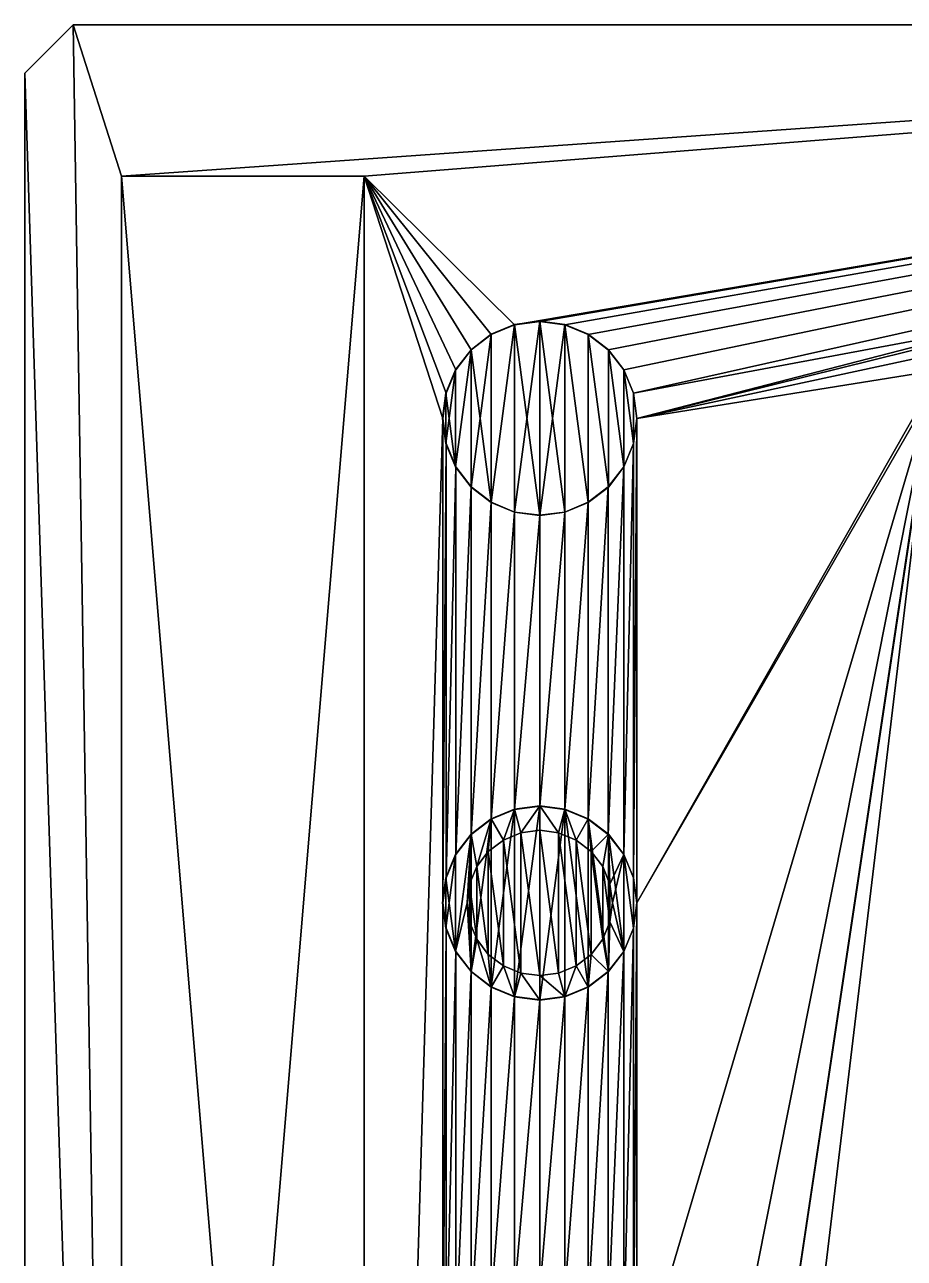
# Model space of a CAD drawing. Extents: x -1 to 46.5, y -1 to 65.2.
# Drawn here: x -1 to 17.15, y 39.79 to 65.25 of the extents above; entities that cross this region are included whole.
import ezdxf

# ---------------------------------------------------------------- set-up
doc = ezdxf.new("R2010")
doc.units = 0
doc.header["$MEASUREMENT"] = 0
doc.layers.add('STL2DXF', color=7, linetype='Continuous')

msp = doc.modelspace()

# ---------------------------------------------------------------- linework, layer by layer
at = {"layer": 'STL2DXF'}
for points in [[(-1, 64.25, 12.3), (0, 65.25, 7.3), (-1, 64.25, 7.3)], [(0, 65.25, 7.3), (-1, 64.25, 12.3), (0, 65.25, 12.3)], [(1, 2.125, 7.3), (-1, 64.25, 7.3), (0, 65.25, 7.3)], [(1, 2.125, 12.3), (-1, 64.25, 12.3), (0, 65.25, 12.3)], [(0, 65.25, 12.3), (45.45, 65.25, 7.3), (0, 65.25, 7.3)], [(45.45, 65.25, 7.3), (0, 65.25, 12.3), (45.45, 65.25, 12.3)], [(45.45, 65.25, 7.3), (1, 62.125, 7.3), (0, 65.25, 7.3)], [(1, 2.125, 7.3), (0, 65.25, 7.3), (1, 62.125, 7.3)], [(45.45, 65.25, 12.3), (1, 62.125, 12.3), (0, 65.25, 12.3)], [(1, 2.125, 12.3), (0, 65.25, 12.3), (1, 62.125, 12.3)], [(1, 62.125, 7.3), (45.45, 65.25, 7.3), (6, 62.125, 7.3)], [(1, 62.125, 12.3), (45.45, 65.25, 12.3), (6, 62.125, 12.3)], [(6, 62.125, 7.3), (45.45, 65.25, 7.3), (9.107, 59.057, 7.3)], [(6, 62.125, 12.3), (45.45, 65.25, 12.3), (9.107, 59.057, 12.3)], [(9.107, 59.057, 7.3), (45.45, 65.25, 7.3), (9.625, 59.125, 7.3)], [(9.107, 59.057, 12.3), (45.45, 65.25, 12.3), (9.625, 59.125, 12.3)], [(9.625, 59.125, 7.3), (45.45, 65.25, 7.3), (10.143, 59.057, 7.3)], [(9.625, 59.125, 12.3), (45.45, 65.25, 12.3), (10.143, 59.057, 12.3)], [(10.143, 59.057, 7.3), (45.45, 65.25, 7.3), (10.625, 58.857, 7.3)], [(10.143, 59.057, 12.3), (45.45, 65.25, 12.3), (10.625, 58.857, 12.3)], [(10.625, 58.857, 7.3), (45.45, 65.25, 7.3), (11.039, 58.539, 7.3)], [(10.625, 58.857, 12.3), (45.45, 65.25, 12.3), (11.039, 58.539, 12.3)], [(11.039, 58.539, 7.3), (45.45, 65.25, 7.3), (11.357, 58.125, 7.3)], [(11.039, 58.539, 12.3), (45.45, 65.25, 12.3), (11.357, 58.125, 12.3)], [(11.357, 58.125, 7.3), (45.45, 65.25, 7.3), (11.557, 57.643, 7.3)], [(11.357, 58.125, 12.3), (45.45, 65.25, 12.3), (11.557, 57.643, 12.3)], [(11.557, 57.643, 7.3), (45.45, 65.25, 7.3), (19.107, 59.057, 7.3)], [(11.557, 57.643, 12.3), (45.45, 65.25, 12.3), (19.107, 59.057, 12.3)], [(-1, 64.25, 12.3), (-1, -1, 7.3), (-1, -1, 12.3)], [(-1, -1, 7.3), (-1, 64.25, 12.3), (-1, 64.25, 7.3)], [(1, 2.125, 7.3), (-1, -1, 7.3), (-1, 64.25, 7.3)], [(1, 2.125, 12.3), (-1, -1, 12.3), (-1, 64.25, 12.3)], [(6, 62.125, 7.3), (1, 2.125, 7.3), (1, 62.125, 7.3)], [(1, 2.125, 7.3), (6, 62.125, 7.3), (6, 2.125, 7.3)], [(6, 2.125, 12.3), (1, 62.125, 12.3), (1, 2.125, 12.3)], [(1, 62.125, 12.3), (6, 2.125, 12.3), (6, 62.125, 12.3)], [(1, 62.125, 12.3), (1, 2.125, 7.3), (1, 2.125, 12.3)], [(1, 2.125, 7.3), (1, 62.125, 12.3), (1, 62.125, 7.3)], [(1, 62.125, 12.3), (6, 62.125, 7.3), (1, 62.125, 7.3)], [(6, 62.125, 7.3), (1, 62.125, 12.3), (6, 62.125, 12.3)], [(1, 62.125, 7.3), (1, 2.125, 12.3), (1, 2.125, 7.3)], [(1, 2.125, 12.3), (1, 62.125, 7.3), (1, 62.125, 12.3)], [(6, 62.125, 12.3), (1, 62.125, 7.3), (6, 62.125, 7.3)], [(1, 62.125, 7.3), (6, 62.125, 12.3), (1, 62.125, 12.3)], [(6, 62.125, 7.3), (6, 2.125, 12.3), (6, 2.125, 7.3)], [(6, 2.125, 12.3), (6, 62.125, 7.3), (6, 62.125, 12.3)], [(6, 2.125, 12.3), (6, 62.125, 7.3), (6, 2.125, 7.3)], [(6, 62.125, 7.3), (6, 2.125, 12.3), (6, 62.125, 12.3)], [(6, 62.125, 7.3), (9.107, 59.057, 7.3), (8.625, 58.857, 7.3)], [(6, 62.125, 7.3), (8.625, 58.857, 7.3), (8.211, 58.539, 7.3)], [(6, 62.125, 7.3), (8.211, 58.539, 7.3), (7.893, 58.125, 7.3)], [(6, 62.125, 7.3), (7.893, 58.125, 7.3), (7.693, 57.643, 7.3)], [(6, 62.125, 7.3), (7.693, 57.643, 7.3), (7.625, 57.125, 7.3)], [(6, 62.125, 7.3), (7.625, 57.125, 7.3), (6, 2.125, 7.3)], [(6, 62.125, 12.3), (9.107, 59.057, 12.3), (8.625, 58.857, 12.3)], [(6, 62.125, 12.3), (8.625, 58.857, 12.3), (8.211, 58.539, 12.3)], [(6, 62.125, 12.3), (8.211, 58.539, 12.3), (7.893, 58.125, 12.3)], [(6, 62.125, 12.3), (7.893, 58.125, 12.3), (7.693, 57.643, 12.3)], [(6, 62.125, 12.3), (7.693, 57.643, 12.3), (7.625, 57.125, 12.3)], [(6, 62.125, 12.3), (7.625, 57.125, 12.3), (6, 2.125, 12.3)], [(9.106, 59.061, 12.3), (9.625, 55.121, 12.3), (9.625, 59.129, 12.3)], [(9.106, 55.189, 7.3), (9.106, 59.061, 7.3), (9.625, 59.129, 7.3)], [(9.106, 55.189, 7.3), (9.625, 59.129, 7.3), (9.625, 55.121, 7.3)], [(9.106, 59.061, 12.3), (9.625, 59.129, 7.3), (9.106, 59.061, 7.3)], [(9.625, 59.129, 7.3), (9.106, 59.061, 12.3), (9.625, 59.129, 12.3)], [(9.107, 59.057, 12.3), (9.625, 59.125, 7.3), (9.107, 59.057, 7.3)], [(9.625, 59.125, 7.3), (9.107, 59.057, 12.3), (9.625, 59.125, 12.3)], [(9.625, 59.129, 12.3), (9.625, 55.121, 12.3), (10.144, 55.189, 12.3)], [(9.625, 59.129, 12.3), (10.144, 55.189, 12.3), (10.144, 59.061, 12.3)], [(9.625, 55.121, 7.3), (9.625, 59.129, 7.3), (10.144, 59.061, 7.3)], [(9.625, 59.129, 12.3), (10.144, 59.061, 7.3), (9.625, 59.129, 7.3)], [(10.144, 59.061, 7.3), (9.625, 59.129, 12.3), (10.144, 59.061, 12.3)], [(9.625, 59.125, 12.3), (10.143, 59.057, 7.3), (9.625, 59.125, 7.3)], [(10.143, 59.057, 7.3), (9.625, 59.125, 12.3), (10.143, 59.057, 12.3)], [(8.208, 58.542, 12.3), (8.623, 55.389, 12.3), (8.623, 58.861, 12.3)], [(8.208, 55.708, 7.3), (8.208, 58.542, 7.3), (8.623, 58.861, 7.3)], [(8.208, 55.708, 7.3), (8.623, 58.861, 7.3), (8.623, 55.389, 7.3)], [(8.208, 58.542, 12.3), (8.623, 58.861, 7.3), (8.208, 58.542, 7.3)], [(8.623, 58.861, 7.3), (8.208, 58.542, 12.3), (8.623, 58.861, 12.3)], [(8.211, 58.539, 12.3), (8.625, 58.857, 7.3), (8.211, 58.539, 7.3)], [(8.625, 58.857, 7.3), (8.211, 58.539, 12.3), (8.625, 58.857, 12.3)], [(8.623, 58.861, 12.3), (8.623, 55.389, 12.3), (9.106, 59.061, 12.3)], [(9.106, 59.061, 12.3), (8.623, 55.389, 12.3), (9.106, 55.189, 12.3)], [(8.623, 55.389, 7.3), (8.623, 58.861, 7.3), (9.106, 59.061, 7.3)], [(8.623, 55.389, 7.3), (9.106, 59.061, 7.3), (9.106, 55.189, 7.3)], [(8.623, 58.861, 12.3), (9.106, 59.061, 7.3), (8.623, 58.861, 7.3)], [(9.106, 59.061, 7.3), (8.623, 58.861, 12.3), (9.106, 59.061, 12.3)], [(8.625, 58.857, 12.3), (9.107, 59.057, 7.3), (8.625, 58.857, 7.3)], [(9.107, 59.057, 7.3), (8.625, 58.857, 12.3), (9.107, 59.057, 12.3)], [(9.106, 59.061, 12.3), (9.106, 55.189, 12.3), (9.625, 55.121, 12.3)], [(9.625, 55.121, 7.3), (10.144, 59.061, 7.3), (10.144, 55.189, 7.3)], [(10.143, 59.057, 12.3), (10.625, 58.857, 7.3), (10.143, 59.057, 7.3)], [(10.625, 58.857, 7.3), (10.143, 59.057, 12.3), (10.625, 58.857, 12.3)], [(10.144, 59.061, 12.3), (10.144, 55.189, 12.3), (10.627, 55.389, 12.3)], [(10.144, 59.061, 12.3), (10.627, 55.389, 12.3), (10.627, 58.861, 12.3)], [(10.144, 55.189, 7.3), (10.144, 59.061, 7.3), (10.627, 55.389, 7.3)], [(10.627, 55.389, 7.3), (10.144, 59.061, 7.3), (10.627, 58.861, 7.3)], [(10.144, 59.061, 12.3), (10.627, 58.861, 7.3), (10.144, 59.061, 7.3)], [(10.627, 58.861, 7.3), (10.144, 59.061, 12.3), (10.627, 58.861, 12.3)], [(10.625, 58.857, 12.3), (11.039, 58.539, 7.3), (10.625, 58.857, 7.3)], [(11.039, 58.539, 7.3), (10.625, 58.857, 12.3), (11.039, 58.539, 12.3)], [(10.627, 58.861, 12.3), (10.627, 55.389, 12.3), (11.042, 55.708, 12.3)], [(10.627, 58.861, 12.3), (11.042, 55.708, 12.3), (11.042, 58.542, 12.3)], [(10.627, 55.389, 7.3), (10.627, 58.861, 7.3), (11.042, 55.708, 7.3)], [(11.042, 55.708, 7.3), (10.627, 58.861, 7.3), (11.042, 58.542, 7.3)], [(10.627, 58.861, 12.3), (11.042, 58.542, 7.3), (10.627, 58.861, 7.3)], [(11.042, 58.542, 7.3), (10.627, 58.861, 12.3), (11.042, 58.542, 12.3)], [(11.557, 57.643, 7.3), (19.107, 59.057, 7.3), (11.625, 57.125, 7.3)], [(11.557, 57.643, 12.3), (19.107, 59.057, 12.3), (11.625, 57.125, 12.3)], [(11.625, 57.125, 7.3), (19.107, 59.057, 7.3), (18.625, 58.857, 7.3)], [(11.625, 57.125, 12.3), (19.107, 59.057, 12.3), (18.625, 58.857, 12.3)], [(11.625, 57.125, 7.3), (18.625, 58.857, 7.3), (18.211, 58.539, 7.3)], [(11.625, 57.125, 12.3), (18.625, 58.857, 12.3), (18.211, 58.539, 12.3)], [(7.889, 58.127, 12.3), (7.889, 56.123, 12.3), (8.208, 58.542, 12.3)], [(8.208, 58.542, 12.3), (7.889, 56.123, 12.3), (8.208, 55.708, 12.3)], [(7.889, 56.123, 7.3), (7.889, 58.127, 7.3), (8.208, 58.542, 7.3)], [(7.889, 56.123, 7.3), (8.208, 58.542, 7.3), (8.208, 55.708, 7.3)], [(8.208, 58.542, 12.3), (7.889, 58.127, 7.3), (7.889, 58.127, 12.3)], [(7.889, 58.127, 7.3), (8.208, 58.542, 12.3), (8.208, 58.542, 7.3)], [(8.211, 58.539, 12.3), (7.893, 58.125, 7.3), (7.893, 58.125, 12.3)], [(7.893, 58.125, 7.3), (8.211, 58.539, 12.3), (8.211, 58.539, 7.3)], [(8.208, 58.542, 12.3), (8.208, 55.708, 12.3), (8.623, 55.389, 12.3)], [(11.039, 58.539, 7.3), (11.357, 58.125, 12.3), (11.357, 58.125, 7.3)], [(11.357, 58.125, 12.3), (11.039, 58.539, 7.3), (11.039, 58.539, 12.3)], [(11.042, 58.542, 12.3), (11.042, 55.708, 12.3), (11.361, 56.123, 12.3)], [(11.042, 58.542, 12.3), (11.361, 56.123, 12.3), (11.361, 58.127, 12.3)], [(11.042, 55.708, 7.3), (11.042, 58.542, 7.3), (11.361, 56.123, 7.3)], [(11.361, 56.123, 7.3), (11.042, 58.542, 7.3), (11.361, 58.127, 7.3)], [(11.042, 58.542, 7.3), (11.361, 58.127, 12.3), (11.361, 58.127, 7.3)], [(11.361, 58.127, 12.3), (11.042, 58.542, 7.3), (11.042, 58.542, 12.3)], [(11.625, 57.125, 7.3), (18.211, 58.539, 7.3), (17.893, 58.125, 7.3)], [(11.625, 57.125, 12.3), (18.211, 58.539, 12.3), (17.893, 58.125, 12.3)], [(7.689, 57.644, 12.3), (7.889, 56.123, 12.3), (7.889, 58.127, 12.3)], [(7.689, 56.606, 7.3), (7.689, 57.644, 7.3), (7.889, 58.127, 7.3)], [(7.689, 56.606, 7.3), (7.889, 58.127, 7.3), (7.889, 56.123, 7.3)], [(7.889, 58.127, 12.3), (7.689, 57.644, 7.3), (7.689, 57.644, 12.3)], [(7.689, 57.644, 7.3), (7.889, 58.127, 12.3), (7.889, 58.127, 7.3)], [(7.893, 58.125, 12.3), (7.693, 57.643, 7.3), (7.693, 57.643, 12.3)], [(7.693, 57.643, 7.3), (7.893, 58.125, 12.3), (7.893, 58.125, 7.3)], [(11.357, 58.125, 7.3), (11.557, 57.643, 12.3), (11.557, 57.643, 7.3)], [(11.557, 57.643, 12.3), (11.357, 58.125, 7.3), (11.357, 58.125, 12.3)], [(11.361, 58.127, 12.3), (11.361, 56.123, 12.3), (11.561, 56.606, 12.3)], [(11.361, 58.127, 12.3), (11.561, 56.606, 12.3), (11.561, 57.644, 12.3)], [(11.361, 56.123, 7.3), (11.361, 58.127, 7.3), (11.561, 56.606, 7.3)], [(11.561, 56.606, 7.3), (11.361, 58.127, 7.3), (11.561, 57.644, 7.3)], [(11.361, 58.127, 7.3), (11.561, 57.644, 12.3), (11.561, 57.644, 7.3)], [(11.561, 57.644, 12.3), (11.361, 58.127, 7.3), (11.361, 58.127, 12.3)], [(11.625, 57.125, 7.3), (17.893, 58.125, 7.3), (11.625, 47.125, 7.3)], [(11.625, 47.125, 7.3), (17.893, 58.125, 7.3), (17.693, 57.643, 7.3)], [(11.625, 57.125, 12.3), (17.893, 58.125, 12.3), (11.625, 47.125, 12.3)], [(11.625, 47.125, 12.3), (17.893, 58.125, 12.3), (17.693, 57.643, 12.3)], [(7.689, 56.606, 12.3), (7.689, 57.644, 12.3), (7.621, 57.125, 12.3)], [(7.689, 57.644, 7.3), (7.689, 56.606, 7.3), (7.621, 57.125, 7.3)], [(7.689, 57.644, 12.3), (7.621, 57.125, 7.3), (7.621, 57.125, 12.3)], [(7.621, 57.125, 7.3), (7.689, 57.644, 12.3), (7.689, 57.644, 7.3)], [(7.693, 57.643, 12.3), (7.625, 57.125, 7.3), (7.625, 57.125, 12.3)], [(7.625, 57.125, 7.3), (7.693, 57.643, 12.3), (7.693, 57.643, 7.3)], [(7.689, 57.644, 12.3), (7.689, 56.606, 12.3), (7.889, 56.123, 12.3)], [(11.557, 57.643, 7.3), (11.625, 57.125, 12.3), (11.625, 57.125, 7.3)], [(11.625, 57.125, 12.3), (11.557, 57.643, 7.3), (11.557, 57.643, 12.3)], [(11.561, 57.644, 12.3), (11.561, 56.606, 12.3), (11.629, 57.125, 12.3)], [(11.561, 56.606, 7.3), (11.561, 57.644, 7.3), (11.629, 57.125, 7.3)], [(11.561, 57.644, 7.3), (11.629, 57.125, 12.3), (11.629, 57.125, 7.3)], [(11.629, 57.125, 12.3), (11.561, 57.644, 7.3), (11.561, 57.644, 12.3)], [(11.625, 47.125, 7.3), (17.693, 57.643, 7.3), (11.625, 37.125, 7.3)], [(11.625, 37.125, 7.3), (17.693, 57.643, 7.3), (11.625, 27.125, 7.3)], [(11.625, 27.125, 7.3), (17.693, 57.643, 7.3), (11.625, 17.125, 7.3)], [(11.625, 17.125, 7.3), (17.693, 57.643, 7.3), (17.625, 57.125, 7.3)], [(11.625, 47.125, 12.3), (17.693, 57.643, 12.3), (11.625, 37.125, 12.3)], [(11.625, 37.125, 12.3), (17.693, 57.643, 12.3), (11.625, 27.125, 12.3)], [(11.625, 27.125, 12.3), (17.693, 57.643, 12.3), (11.625, 17.125, 12.3)], [(11.625, 17.125, 12.3), (17.693, 57.643, 12.3), (17.625, 57.125, 12.3)], [(7.625, 7.125, 7.3), (6, 2.125, 7.3), (7.625, 57.125, 7.3)], [(7.625, 7.125, 12.3), (6, 2.125, 12.3), (7.625, 57.125, 12.3)], [(7.621, 57.125, 12.3), (7.689, 56.606, 7.3), (7.689, 56.606, 12.3)], [(7.689, 56.606, 7.3), (7.621, 57.125, 12.3), (7.621, 57.125, 7.3)], [(7.625, 7.125, 7.3), (7.625, 57.125, 7.3), (7.625, 47.125, 7.3)], [(7.693, 56.607, 7.3), (7.625, 47.125, 7.3), (7.625, 57.125, 7.3)], [(7.625, 57.125, 12.3), (7.693, 56.607, 7.3), (7.693, 56.607, 12.3)], [(7.693, 56.607, 7.3), (7.625, 57.125, 12.3), (7.625, 57.125, 7.3)], [(7.625, 7.125, 12.3), (7.625, 57.125, 12.3), (7.625, 47.125, 12.3)], [(7.693, 56.607, 12.3), (7.625, 47.125, 12.3), (7.625, 57.125, 12.3)], [(11.557, 47.643, 7.3), (11.557, 56.607, 7.3), (11.625, 57.125, 7.3)], [(11.557, 47.643, 7.3), (11.625, 57.125, 7.3), (11.625, 47.125, 7.3)], [(11.625, 57.125, 7.3), (11.557, 56.607, 12.3), (11.557, 56.607, 7.3)], [(11.557, 56.607, 12.3), (11.625, 57.125, 7.3), (11.625, 57.125, 12.3)], [(11.557, 47.643, 12.3), (11.557, 56.607, 12.3), (11.625, 57.125, 12.3)], [(11.557, 47.643, 12.3), (11.625, 57.125, 12.3), (11.625, 47.125, 12.3)], [(11.629, 57.125, 7.3), (11.561, 56.606, 12.3), (11.561, 56.606, 7.3)], [(11.561, 56.606, 12.3), (11.629, 57.125, 7.3), (11.629, 57.125, 12.3)], [(11.625, 17.125, 7.3), (17.625, 57.125, 7.3), (11.625, 7.125, 7.3)], [(17.625, 17.125, 7.3), (11.625, 7.125, 7.3), (17.625, 57.125, 7.3)], [(11.625, 17.125, 12.3), (17.625, 57.125, 12.3), (11.625, 7.125, 12.3)], [(17.625, 7.125, 12.3), (11.625, 7.125, 12.3), (17.625, 57.125, 12.3)], [(7.625, 47.125, 7.3), (7.693, 56.607, 7.3), (7.693, 47.643, 7.3)], [(7.625, 47.125, 12.3), (7.693, 56.607, 12.3), (7.693, 47.643, 12.3)], [(7.689, 56.606, 12.3), (7.889, 56.123, 7.3), (7.889, 56.123, 12.3)], [(7.889, 56.123, 7.3), (7.689, 56.606, 12.3), (7.689, 56.606, 7.3)], [(7.693, 47.643, 7.3), (7.693, 56.607, 7.3), (7.893, 56.125, 7.3)], [(7.693, 56.607, 12.3), (7.893, 56.125, 7.3), (7.893, 56.125, 12.3)], [(7.893, 56.125, 7.3), (7.693, 56.607, 12.3), (7.693, 56.607, 7.3)], [(7.693, 47.643, 12.3), (7.693, 56.607, 12.3), (7.893, 56.125, 12.3)], [(11.357, 48.125, 7.3), (11.357, 56.125, 7.3), (11.557, 56.607, 7.3)], [(11.357, 48.125, 7.3), (11.557, 56.607, 7.3), (11.557, 47.643, 7.3)], [(11.557, 56.607, 7.3), (11.357, 56.125, 12.3), (11.357, 56.125, 7.3)], [(11.357, 56.125, 12.3), (11.557, 56.607, 7.3), (11.557, 56.607, 12.3)], [(11.357, 48.125, 12.3), (11.357, 56.125, 12.3), (11.557, 56.607, 12.3)], [(11.357, 48.125, 12.3), (11.557, 56.607, 12.3), (11.557, 47.643, 12.3)], [(11.561, 56.606, 7.3), (11.361, 56.123, 12.3), (11.361, 56.123, 7.3)], [(11.361, 56.123, 12.3), (11.561, 56.606, 7.3), (11.561, 56.606, 12.3)], [(7.693, 47.643, 7.3), (7.893, 56.125, 7.3), (7.893, 48.125, 7.3)], [(7.693, 47.643, 12.3), (7.893, 56.125, 12.3), (7.893, 48.125, 12.3)], [(7.889, 56.123, 12.3), (8.208, 55.708, 7.3), (8.208, 55.708, 12.3)], [(8.208, 55.708, 7.3), (7.889, 56.123, 12.3), (7.889, 56.123, 7.3)], [(7.893, 48.125, 7.3), (7.893, 56.125, 7.3), (8.211, 55.711, 7.3)], [(7.893, 56.125, 12.3), (8.211, 55.711, 7.3), (8.211, 55.711, 12.3)], [(8.211, 55.711, 7.3), (7.893, 56.125, 12.3), (7.893, 56.125, 7.3)], [(7.893, 48.125, 12.3), (7.893, 56.125, 12.3), (8.211, 55.711, 12.3)], [(11.039, 48.539, 7.3), (11.039, 55.711, 7.3), (11.357, 56.125, 7.3)], [(11.039, 48.539, 7.3), (11.357, 56.125, 7.3), (11.357, 48.125, 7.3)], [(11.357, 56.125, 7.3), (11.039, 55.711, 12.3), (11.039, 55.711, 7.3)], [(11.039, 55.711, 12.3), (11.357, 56.125, 7.3), (11.357, 56.125, 12.3)], [(11.039, 48.539, 12.3), (11.039, 55.711, 12.3), (11.357, 56.125, 12.3)], [(11.039, 48.539, 12.3), (11.357, 56.125, 12.3), (11.357, 48.125, 12.3)], [(11.361, 56.123, 7.3), (11.042, 55.708, 12.3), (11.042, 55.708, 7.3)], [(11.042, 55.708, 12.3), (11.361, 56.123, 7.3), (11.361, 56.123, 12.3)], [(7.893, 48.125, 7.3), (8.211, 55.711, 7.3), (8.211, 48.539, 7.3)], [(7.893, 48.125, 12.3), (8.211, 55.711, 12.3), (8.211, 48.539, 12.3)], [(8.623, 55.389, 12.3), (8.208, 55.708, 7.3), (8.623, 55.389, 7.3)], [(8.208, 55.708, 7.3), (8.623, 55.389, 12.3), (8.208, 55.708, 12.3)], [(8.211, 48.539, 7.3), (8.211, 55.711, 7.3), (8.625, 55.393, 7.3)], [(8.625, 55.393, 12.3), (8.211, 55.711, 7.3), (8.625, 55.393, 7.3)], [(8.211, 55.711, 7.3), (8.625, 55.393, 12.3), (8.211, 55.711, 12.3)], [(8.211, 48.539, 12.3), (8.211, 55.711, 12.3), (8.625, 55.393, 12.3)], [(10.625, 48.857, 7.3), (10.625, 55.393, 7.3), (11.039, 55.711, 7.3)], [(10.625, 48.857, 7.3), (11.039, 55.711, 7.3), (11.039, 48.539, 7.3)], [(11.039, 55.711, 12.3), (10.625, 55.393, 7.3), (11.039, 55.711, 7.3)], [(10.625, 55.393, 7.3), (11.039, 55.711, 12.3), (10.625, 55.393, 12.3)], [(10.625, 48.857, 12.3), (10.625, 55.393, 12.3), (11.039, 55.711, 12.3)], [(10.625, 48.857, 12.3), (11.039, 55.711, 12.3), (11.039, 48.539, 12.3)], [(11.042, 55.708, 12.3), (10.627, 55.389, 7.3), (11.042, 55.708, 7.3)], [(10.627, 55.389, 7.3), (11.042, 55.708, 12.3), (10.627, 55.389, 12.3)], [(8.211, 48.539, 7.3), (8.625, 55.393, 7.3), (8.625, 48.857, 7.3)], [(8.211, 48.539, 12.3), (8.625, 55.393, 12.3), (8.625, 48.857, 12.3)], [(9.106, 55.189, 12.3), (8.623, 55.389, 7.3), (9.106, 55.189, 7.3)], [(8.623, 55.389, 7.3), (9.106, 55.189, 12.3), (8.623, 55.389, 12.3)], [(8.625, 48.857, 7.3), (8.625, 55.393, 7.3), (9.107, 55.193, 7.3)], [(9.107, 55.193, 12.3), (8.625, 55.393, 7.3), (9.107, 55.193, 7.3)], [(8.625, 55.393, 7.3), (9.107, 55.193, 12.3), (8.625, 55.393, 12.3)], [(8.625, 48.857, 12.3), (8.625, 55.393, 12.3), (9.107, 55.193, 12.3)], [(10.143, 49.057, 7.3), (10.143, 55.193, 7.3), (10.625, 55.393, 7.3)], [(10.143, 49.057, 7.3), (10.625, 55.393, 7.3), (10.625, 48.857, 7.3)], [(10.625, 55.393, 12.3), (10.143, 55.193, 7.3), (10.625, 55.393, 7.3)], [(10.143, 55.193, 7.3), (10.625, 55.393, 12.3), (10.143, 55.193, 12.3)], [(10.143, 49.057, 12.3), (10.143, 55.193, 12.3), (10.625, 55.393, 12.3)], [(10.143, 49.057, 12.3), (10.625, 55.393, 12.3), (10.625, 48.857, 12.3)], [(10.627, 55.389, 12.3), (10.144, 55.189, 7.3), (10.627, 55.389, 7.3)], [(10.144, 55.189, 7.3), (10.627, 55.389, 12.3), (10.144, 55.189, 12.3)], [(8.625, 48.857, 7.3), (9.107, 55.193, 7.3), (9.107, 49.057, 7.3)], [(8.625, 48.857, 12.3), (9.107, 55.193, 12.3), (9.107, 49.057, 12.3)], [(9.625, 55.121, 12.3), (9.106, 55.189, 7.3), (9.625, 55.121, 7.3)], [(9.106, 55.189, 7.3), (9.625, 55.121, 12.3), (9.106, 55.189, 12.3)], [(9.107, 49.057, 7.3), (9.107, 55.193, 7.3), (9.625, 55.125, 7.3)], [(9.625, 55.125, 12.3), (9.107, 55.193, 7.3), (9.625, 55.125, 7.3)], [(9.107, 55.193, 7.3), (9.625, 55.125, 12.3), (9.107, 55.193, 12.3)], [(9.107, 49.057, 12.3), (9.107, 55.193, 12.3), (9.625, 55.125, 12.3)], [(9.107, 49.057, 7.3), (9.625, 55.125, 7.3), (9.625, 49.125, 7.3)], [(9.107, 49.057, 12.3), (9.625, 55.125, 12.3), (9.625, 49.125, 12.3)], [(9.625, 49.125, 7.3), (9.625, 55.125, 7.3), (10.143, 55.193, 7.3)], [(9.625, 49.125, 7.3), (10.143, 55.193, 7.3), (10.143, 49.057, 7.3)], [(10.143, 55.193, 12.3), (9.625, 55.125, 7.3), (10.143, 55.193, 7.3)], [(9.625, 55.125, 7.3), (10.143, 55.193, 12.3), (9.625, 55.125, 12.3)], [(9.625, 49.125, 12.3), (9.625, 55.125, 12.3), (10.143, 55.193, 12.3)], [(9.625, 49.125, 12.3), (10.143, 55.193, 12.3), (10.143, 49.057, 12.3)], [(10.144, 55.189, 12.3), (9.625, 55.121, 7.3), (10.144, 55.189, 7.3)], [(9.625, 55.121, 7.3), (10.144, 55.189, 12.3), (9.625, 55.121, 12.3)], [(8.623, 48.861, 12.3), (8.875, 48.424, 12.3), (9.106, 49.061, 12.3)], [(8.623, 45.389, 7.3), (8.623, 48.861, 7.3), (9.106, 49.061, 7.3)], [(8.623, 45.389, 7.3), (9.106, 49.061, 7.3), (9.106, 45.189, 7.3)], [(8.623, 48.861, 12.3), (9.106, 49.061, 7.3), (8.623, 48.861, 7.3)], [(9.106, 49.061, 7.3), (8.623, 48.861, 12.3), (9.106, 49.061, 12.3)], [(8.625, 48.857, 12.3), (9.107, 49.057, 7.3), (8.625, 48.857, 7.3)], [(9.107, 49.057, 7.3), (8.625, 48.857, 12.3), (9.107, 49.057, 12.3)], [(9.106, 49.061, 12.3), (8.875, 48.424, 12.3), (9.237, 48.574, 12.3)], [(9.106, 49.061, 12.3), (9.237, 48.574, 12.3), (9.625, 49.129, 12.3)], [(9.106, 45.189, 7.3), (9.106, 49.061, 7.3), (9.625, 49.129, 7.3)], [(9.106, 45.189, 7.3), (9.625, 49.129, 7.3), (9.625, 45.121, 7.3)], [(9.106, 49.061, 12.3), (9.625, 49.129, 7.3), (9.106, 49.061, 7.3)], [(9.625, 49.129, 7.3), (9.106, 49.061, 12.3), (9.625, 49.129, 12.3)], [(9.107, 49.057, 12.3), (9.625, 49.125, 7.3), (9.107, 49.057, 7.3)], [(9.625, 49.125, 7.3), (9.107, 49.057, 12.3), (9.625, 49.125, 12.3)], [(9.625, 49.129, 12.3), (9.237, 48.574, 12.3), (9.625, 48.625, 12.3)], [(9.625, 49.129, 12.3), (9.625, 48.625, 12.3), (10.013, 48.574, 12.3)], [(9.625, 49.129, 12.3), (10.013, 48.574, 12.3), (10.144, 49.061, 12.3)], [(9.625, 45.121, 7.3), (9.625, 49.129, 7.3), (10.144, 49.061, 7.3)], [(9.625, 49.129, 12.3), (10.144, 49.061, 7.3), (9.625, 49.129, 7.3)], [(10.144, 49.061, 7.3), (9.625, 49.129, 12.3), (10.144, 49.061, 12.3)], [(9.625, 49.125, 12.3), (10.143, 49.057, 7.3), (9.625, 49.125, 7.3)], [(10.143, 49.057, 7.3), (9.625, 49.125, 12.3), (10.143, 49.057, 12.3)], [(9.625, 45.121, 7.3), (10.144, 49.061, 7.3), (10.144, 45.189, 7.3)], [(10.144, 49.061, 12.3), (10.013, 48.574, 12.3), (10.375, 48.424, 12.3)], [(10.143, 49.057, 12.3), (10.625, 48.857, 7.3), (10.143, 49.057, 7.3)], [(10.625, 48.857, 7.3), (10.143, 49.057, 12.3), (10.625, 48.857, 12.3)], [(10.144, 49.061, 12.3), (10.375, 48.424, 12.3), (10.627, 48.861, 12.3)], [(10.144, 45.189, 7.3), (10.144, 49.061, 7.3), (10.627, 45.389, 7.3)], [(10.627, 45.389, 7.3), (10.144, 49.061, 7.3), (10.627, 48.861, 7.3)], [(10.144, 49.061, 12.3), (10.627, 48.861, 7.3), (10.144, 49.061, 7.3)], [(10.627, 48.861, 7.3), (10.144, 49.061, 12.3), (10.627, 48.861, 12.3)], [(8.208, 48.542, 12.3), (8.326, 47.875, 12.3), (8.623, 48.861, 12.3)], [(8.208, 45.708, 7.3), (8.208, 48.542, 7.3), (8.623, 48.861, 7.3)], [(8.208, 45.708, 7.3), (8.623, 48.861, 7.3), (8.623, 45.389, 7.3)], [(8.208, 48.542, 12.3), (8.623, 48.861, 7.3), (8.208, 48.542, 7.3)], [(8.623, 48.861, 7.3), (8.208, 48.542, 12.3), (8.623, 48.861, 12.3)], [(8.211, 48.539, 12.3), (8.625, 48.857, 7.3), (8.211, 48.539, 7.3)], [(8.625, 48.857, 7.3), (8.211, 48.539, 12.3), (8.625, 48.857, 12.3)], [(8.623, 48.861, 12.3), (8.326, 47.875, 12.3), (8.564, 48.186, 12.3)], [(8.623, 48.861, 12.3), (8.564, 48.186, 12.3), (8.875, 48.424, 12.3)], [(10.627, 48.861, 12.3), (10.375, 48.424, 12.3), (10.686, 48.186, 12.3)], [(10.625, 48.857, 12.3), (11.039, 48.539, 7.3), (10.625, 48.857, 7.3)], [(11.039, 48.539, 7.3), (10.625, 48.857, 12.3), (11.039, 48.539, 12.3)], [(10.627, 48.861, 12.3), (10.686, 48.186, 12.3), (11.042, 48.542, 12.3)], [(10.627, 45.389, 7.3), (10.627, 48.861, 7.3), (11.042, 45.708, 7.3)], [(11.042, 45.708, 7.3), (10.627, 48.861, 7.3), (11.042, 48.542, 7.3)], [(10.627, 48.861, 12.3), (11.042, 48.542, 7.3), (10.627, 48.861, 7.3)], [(11.042, 48.542, 7.3), (10.627, 48.861, 12.3), (11.042, 48.542, 12.3)], [(7.889, 48.127, 12.3), (7.889, 46.123, 12.3), (8.208, 48.542, 12.3)], [(8.208, 48.542, 12.3), (7.889, 46.123, 12.3), (8.125, 47.125, 12.3)], [(7.889, 46.123, 7.3), (7.889, 48.127, 7.3), (8.208, 48.542, 7.3)], [(7.889, 46.123, 7.3), (8.208, 48.542, 7.3), (8.208, 45.708, 7.3)], [(8.208, 48.542, 12.3), (7.889, 48.127, 7.3), (7.889, 48.127, 12.3)], [(7.889, 48.127, 7.3), (8.208, 48.542, 12.3), (8.208, 48.542, 7.3)], [(8.211, 48.539, 12.3), (7.893, 48.125, 7.3), (7.893, 48.125, 12.3)], [(7.893, 48.125, 7.3), (8.211, 48.539, 12.3), (8.211, 48.539, 7.3)], [(8.208, 48.542, 12.3), (8.125, 47.125, 12.3), (8.176, 47.513, 12.3)], [(8.208, 48.542, 12.3), (8.176, 47.513, 12.3), (8.326, 47.875, 12.3)], [(8.564, 48.186, 12.3), (8.875, 45.826, 12.3), (8.875, 48.424, 12.3)], [(8.875, 48.424, 12.3), (9.237, 45.676, 12.3), (9.237, 48.574, 12.3)], [(8.875, 48.424, 12.3), (8.875, 45.826, 12.3), (9.237, 45.676, 12.3)], [(9.237, 48.574, 12.3), (9.625, 45.625, 12.3), (9.625, 48.625, 12.3)], [(9.237, 48.574, 12.3), (9.237, 45.676, 12.3), (9.625, 45.625, 12.3)], [(9.625, 48.625, 12.3), (9.625, 45.625, 12.3), (10.013, 45.676, 12.3)], [(9.625, 48.625, 12.3), (10.013, 45.676, 12.3), (10.013, 48.574, 12.3)], [(10.013, 48.574, 12.3), (10.013, 45.676, 12.3), (10.375, 45.826, 12.3)], [(10.013, 48.574, 12.3), (10.375, 45.826, 12.3), (10.375, 48.424, 12.3)], [(10.375, 48.424, 12.3), (10.375, 45.826, 12.3), (10.686, 46.064, 12.3)], [(10.375, 48.424, 12.3), (10.686, 46.064, 12.3), (10.686, 48.186, 12.3)], [(11.042, 48.542, 12.3), (10.686, 48.186, 12.3), (10.924, 47.875, 12.3)], [(11.042, 48.542, 12.3), (10.924, 47.875, 12.3), (11.074, 47.513, 12.3)], [(11.039, 48.539, 7.3), (11.357, 48.125, 12.3), (11.357, 48.125, 7.3)], [(11.357, 48.125, 12.3), (11.039, 48.539, 7.3), (11.039, 48.539, 12.3)], [(11.042, 48.542, 12.3), (11.074, 47.513, 12.3), (11.361, 48.127, 12.3)], [(11.042, 45.708, 7.3), (11.042, 48.542, 7.3), (11.361, 46.123, 7.3)], [(11.361, 46.123, 7.3), (11.042, 48.542, 7.3), (11.361, 48.127, 7.3)], [(11.042, 48.542, 7.3), (11.361, 48.127, 12.3), (11.361, 48.127, 7.3)], [(11.361, 48.127, 12.3), (11.042, 48.542, 7.3), (11.042, 48.542, 12.3)], [(7.689, 47.644, 12.3), (7.889, 46.123, 12.3), (7.889, 48.127, 12.3)], [(7.689, 46.606, 7.3), (7.689, 47.644, 7.3), (7.889, 48.127, 7.3)], [(7.689, 46.606, 7.3), (7.889, 48.127, 7.3), (7.889, 46.123, 7.3)], [(7.889, 48.127, 12.3), (7.689, 47.644, 7.3), (7.689, 47.644, 12.3)], [(7.689, 47.644, 7.3), (7.889, 48.127, 12.3), (7.889, 48.127, 7.3)], [(7.893, 48.125, 12.3), (7.693, 47.643, 7.3), (7.693, 47.643, 12.3)], [(7.693, 47.643, 7.3), (7.893, 48.125, 12.3), (7.893, 48.125, 7.3)], [(8.326, 47.875, 12.3), (8.564, 46.064, 12.3), (8.564, 48.186, 12.3)], [(8.564, 48.186, 12.3), (8.564, 46.064, 12.3), (8.875, 45.826, 12.3)], [(10.686, 48.186, 12.3), (10.686, 46.064, 12.3), (10.924, 46.375, 12.3)], [(10.686, 48.186, 12.3), (10.924, 46.375, 12.3), (10.924, 47.875, 12.3)], [(11.361, 48.127, 12.3), (11.074, 47.513, 12.3), (11.125, 47.125, 12.3)], [(11.361, 48.127, 12.3), (11.125, 47.125, 12.3), (11.361, 46.123, 12.3)], [(11.357, 48.125, 7.3), (11.557, 47.643, 12.3), (11.557, 47.643, 7.3)], [(11.557, 47.643, 12.3), (11.357, 48.125, 7.3), (11.357, 48.125, 12.3)], [(11.361, 48.127, 12.3), (11.361, 46.123, 12.3), (11.561, 46.606, 12.3)], [(11.361, 48.127, 12.3), (11.561, 46.606, 12.3), (11.561, 47.644, 12.3)], [(11.361, 46.123, 7.3), (11.361, 48.127, 7.3), (11.561, 46.606, 7.3)], [(11.561, 46.606, 7.3), (11.361, 48.127, 7.3), (11.561, 47.644, 7.3)], [(11.361, 48.127, 7.3), (11.561, 47.644, 12.3), (11.561, 47.644, 7.3)], [(11.561, 47.644, 12.3), (11.361, 48.127, 7.3), (11.361, 48.127, 12.3)], [(8.176, 47.513, 12.3), (8.326, 46.375, 12.3), (8.326, 47.875, 12.3)], [(8.326, 47.875, 12.3), (8.326, 46.375, 12.3), (8.564, 46.064, 12.3)], [(10.924, 47.875, 12.3), (10.924, 46.375, 12.3), (11.074, 46.737, 12.3)], [(10.924, 47.875, 12.3), (11.074, 46.737, 12.3), (11.074, 47.513, 12.3)], [(7.689, 46.606, 12.3), (7.689, 47.644, 12.3), (7.621, 47.125, 12.3)], [(7.689, 47.644, 7.3), (7.689, 46.606, 7.3), (7.621, 47.125, 7.3)], [(7.689, 47.644, 12.3), (7.621, 47.125, 7.3), (7.621, 47.125, 12.3)], [(7.621, 47.125, 7.3), (7.689, 47.644, 12.3), (7.689, 47.644, 7.3)], [(7.693, 47.643, 12.3), (7.625, 47.125, 7.3), (7.625, 47.125, 12.3)], [(7.625, 47.125, 7.3), (7.693, 47.643, 12.3), (7.693, 47.643, 7.3)], [(7.689, 47.644, 12.3), (7.689, 46.606, 12.3), (7.889, 46.123, 12.3)], [(11.557, 47.643, 7.3), (11.625, 47.125, 12.3), (11.625, 47.125, 7.3)], [(11.625, 47.125, 12.3), (11.557, 47.643, 7.3), (11.557, 47.643, 12.3)], [(11.561, 47.644, 12.3), (11.561, 46.606, 12.3), (11.629, 47.125, 12.3)], [(11.561, 46.606, 7.3), (11.561, 47.644, 7.3), (11.629, 47.125, 7.3)], [(11.561, 47.644, 7.3), (11.629, 47.125, 12.3), (11.629, 47.125, 7.3)], [(11.629, 47.125, 12.3), (11.561, 47.644, 7.3), (11.561, 47.644, 12.3)], [(8.176, 46.737, 12.3), (8.176, 47.513, 12.3), (8.125, 47.125, 12.3)], [(8.176, 47.513, 12.3), (8.176, 46.737, 12.3), (8.326, 46.375, 12.3)], [(11.074, 47.513, 12.3), (11.074, 46.737, 12.3), (11.125, 47.125, 12.3)], [(7.621, 47.125, 12.3), (7.689, 46.606, 7.3), (7.689, 46.606, 12.3)], [(7.689, 46.606, 7.3), (7.621, 47.125, 12.3), (7.621, 47.125, 7.3)], [(7.625, 7.125, 7.3), (7.625, 47.125, 7.3), (7.625, 37.125, 7.3)], [(7.693, 46.607, 7.3), (7.625, 37.125, 7.3), (7.625, 47.125, 7.3)], [(7.625, 47.125, 12.3), (7.693, 46.607, 7.3), (7.693, 46.607, 12.3)], [(7.693, 46.607, 7.3), (7.625, 47.125, 12.3), (7.625, 47.125, 7.3)], [(7.625, 7.125, 12.3), (7.625, 47.125, 12.3), (7.625, 37.125, 12.3)], [(7.693, 46.607, 12.3), (7.625, 37.125, 12.3), (7.625, 47.125, 12.3)], [(8.208, 45.708, 12.3), (8.125, 47.125, 12.3), (7.889, 46.123, 12.3)], [(8.125, 47.125, 12.3), (8.208, 45.708, 12.3), (8.176, 46.737, 12.3)], [(11.074, 46.737, 12.3), (11.361, 46.123, 12.3), (11.125, 47.125, 12.3)], [(11.557, 37.643, 7.3), (11.557, 46.607, 7.3), (11.625, 47.125, 7.3)], [(11.557, 37.643, 7.3), (11.625, 47.125, 7.3), (11.625, 37.125, 7.3)], [(11.625, 47.125, 7.3), (11.557, 46.607, 12.3), (11.557, 46.607, 7.3)], [(11.557, 46.607, 12.3), (11.625, 47.125, 7.3), (11.625, 47.125, 12.3)], [(11.557, 37.643, 12.3), (11.557, 46.607, 12.3), (11.625, 47.125, 12.3)], [(11.557, 37.643, 12.3), (11.625, 47.125, 12.3), (11.625, 37.125, 12.3)], [(11.629, 47.125, 7.3), (11.561, 46.606, 12.3), (11.561, 46.606, 7.3)], [(11.561, 46.606, 12.3), (11.629, 47.125, 7.3), (11.629, 47.125, 12.3)], [(7.625, 37.125, 7.3), (7.693, 46.607, 7.3), (7.693, 37.643, 7.3)], [(7.625, 37.125, 12.3), (7.693, 46.607, 12.3), (7.693, 37.643, 12.3)], [(7.689, 46.606, 12.3), (7.889, 46.123, 7.3), (7.889, 46.123, 12.3)], [(7.889, 46.123, 7.3), (7.689, 46.606, 12.3), (7.689, 46.606, 7.3)], [(7.693, 37.643, 7.3), (7.693, 46.607, 7.3), (7.893, 46.125, 7.3)], [(7.693, 46.607, 12.3), (7.893, 46.125, 7.3), (7.893, 46.125, 12.3)], [(7.893, 46.125, 7.3), (7.693, 46.607, 12.3), (7.693, 46.607, 7.3)], [(7.693, 37.643, 12.3), (7.693, 46.607, 12.3), (7.893, 46.125, 12.3)], [(8.176, 46.737, 12.3), (8.208, 45.708, 12.3), (8.326, 46.375, 12.3)], [(10.924, 46.375, 12.3), (11.042, 45.708, 12.3), (11.074, 46.737, 12.3)], [(11.074, 46.737, 12.3), (11.042, 45.708, 12.3), (11.361, 46.123, 12.3)], [(11.357, 38.125, 7.3), (11.357, 46.125, 7.3), (11.557, 46.607, 7.3)], [(11.357, 38.125, 7.3), (11.557, 46.607, 7.3), (11.557, 37.643, 7.3)], [(11.557, 46.607, 7.3), (11.357, 46.125, 12.3), (11.357, 46.125, 7.3)], [(11.357, 46.125, 12.3), (11.557, 46.607, 7.3), (11.557, 46.607, 12.3)], [(11.357, 38.125, 12.3), (11.357, 46.125, 12.3), (11.557, 46.607, 12.3)], [(11.357, 38.125, 12.3), (11.557, 46.607, 12.3), (11.557, 37.643, 12.3)], [(11.561, 46.606, 7.3), (11.361, 46.123, 12.3), (11.361, 46.123, 7.3)], [(11.361, 46.123, 12.3), (11.561, 46.606, 7.3), (11.561, 46.606, 12.3)], [(8.326, 46.375, 12.3), (8.208, 45.708, 12.3), (8.623, 45.389, 12.3)], [(8.326, 46.375, 12.3), (8.623, 45.389, 12.3), (8.564, 46.064, 12.3)], [(10.686, 46.064, 12.3), (11.042, 45.708, 12.3), (10.924, 46.375, 12.3)], [(7.693, 37.643, 7.3), (7.893, 46.125, 7.3), (7.893, 38.125, 7.3)], [(7.693, 37.643, 12.3), (7.893, 46.125, 12.3), (7.893, 38.125, 12.3)], [(7.889, 46.123, 12.3), (8.208, 45.708, 7.3), (8.208, 45.708, 12.3)], [(8.208, 45.708, 7.3), (7.889, 46.123, 12.3), (7.889, 46.123, 7.3)], [(7.893, 38.125, 7.3), (7.893, 46.125, 7.3), (8.211, 45.711, 7.3)], [(7.893, 46.125, 12.3), (8.211, 45.711, 7.3), (8.211, 45.711, 12.3)], [(8.211, 45.711, 7.3), (7.893, 46.125, 12.3), (7.893, 46.125, 7.3)], [(7.893, 38.125, 12.3), (7.893, 46.125, 12.3), (8.211, 45.711, 12.3)], [(11.039, 38.539, 7.3), (11.039, 45.711, 7.3), (11.357, 46.125, 7.3)], [(11.039, 38.539, 7.3), (11.357, 46.125, 7.3), (11.357, 38.125, 7.3)], [(11.357, 46.125, 7.3), (11.039, 45.711, 12.3), (11.039, 45.711, 7.3)], [(11.039, 45.711, 12.3), (11.357, 46.125, 7.3), (11.357, 46.125, 12.3)], [(11.039, 38.539, 12.3), (11.039, 45.711, 12.3), (11.357, 46.125, 12.3)], [(11.039, 38.539, 12.3), (11.357, 46.125, 12.3), (11.357, 38.125, 12.3)], [(11.361, 46.123, 7.3), (11.042, 45.708, 12.3), (11.042, 45.708, 7.3)], [(11.042, 45.708, 12.3), (11.361, 46.123, 7.3), (11.361, 46.123, 12.3)], [(8.564, 46.064, 12.3), (8.623, 45.389, 12.3), (8.875, 45.826, 12.3)], [(8.875, 45.826, 12.3), (8.623, 45.389, 12.3), (9.106, 45.189, 12.3)], [(8.875, 45.826, 12.3), (9.106, 45.189, 12.3), (9.237, 45.676, 12.3)], [(10.013, 45.676, 12.3), (10.144, 45.189, 12.3), (10.375, 45.826, 12.3)], [(10.375, 45.826, 12.3), (10.144, 45.189, 12.3), (10.627, 45.389, 12.3)], [(10.375, 45.826, 12.3), (10.627, 45.389, 12.3), (10.686, 46.064, 12.3)], [(10.686, 46.064, 12.3), (10.627, 45.389, 12.3), (11.042, 45.708, 12.3)], [(7.893, 38.125, 7.3), (8.211, 45.711, 7.3), (8.211, 38.539, 7.3)], [(7.893, 38.125, 12.3), (8.211, 45.711, 12.3), (8.211, 38.539, 12.3)], [(8.623, 45.389, 12.3), (8.208, 45.708, 7.3), (8.623, 45.389, 7.3)], [(8.208, 45.708, 7.3), (8.623, 45.389, 12.3), (8.208, 45.708, 12.3)], [(8.211, 38.539, 7.3), (8.211, 45.711, 7.3), (8.625, 45.393, 7.3)], [(8.625, 45.393, 12.3), (8.211, 45.711, 7.3), (8.625, 45.393, 7.3)], [(8.211, 45.711, 7.3), (8.625, 45.393, 12.3), (8.211, 45.711, 12.3)], [(8.211, 38.539, 12.3), (8.211, 45.711, 12.3), (8.625, 45.393, 12.3)], [(9.237, 45.676, 12.3), (9.106, 45.189, 12.3), (9.625, 45.121, 12.3)], [(9.237, 45.676, 12.3), (9.625, 45.121, 12.3), (9.625, 45.625, 12.3)], [(9.625, 45.625, 12.3), (10.144, 45.189, 12.3), (10.013, 45.676, 12.3)], [(9.625, 45.625, 12.3), (9.625, 45.121, 12.3), (10.144, 45.189, 12.3)], [(10.625, 38.857, 7.3), (10.625, 45.393, 7.3), (11.039, 45.711, 7.3)], [(10.625, 38.857, 7.3), (11.039, 45.711, 7.3), (11.039, 38.539, 7.3)], [(11.039, 45.711, 12.3), (10.625, 45.393, 7.3), (11.039, 45.711, 7.3)], [(10.625, 45.393, 7.3), (11.039, 45.711, 12.3), (10.625, 45.393, 12.3)], [(10.625, 38.857, 12.3), (10.625, 45.393, 12.3), (11.039, 45.711, 12.3)], [(10.625, 38.857, 12.3), (11.039, 45.711, 12.3), (11.039, 38.539, 12.3)], [(11.042, 45.708, 12.3), (10.627, 45.389, 7.3), (11.042, 45.708, 7.3)], [(10.627, 45.389, 7.3), (11.042, 45.708, 12.3), (10.627, 45.389, 12.3)], [(8.211, 38.539, 7.3), (8.625, 45.393, 7.3), (8.625, 38.857, 7.3)], [(8.211, 38.539, 12.3), (8.625, 45.393, 12.3), (8.625, 38.857, 12.3)], [(9.106, 45.189, 12.3), (8.623, 45.389, 7.3), (9.106, 45.189, 7.3)], [(8.623, 45.389, 7.3), (9.106, 45.189, 12.3), (8.623, 45.389, 12.3)], [(8.625, 38.857, 7.3), (8.625, 45.393, 7.3), (9.107, 45.193, 7.3)], [(9.107, 45.193, 12.3), (8.625, 45.393, 7.3), (9.107, 45.193, 7.3)], [(8.625, 45.393, 7.3), (9.107, 45.193, 12.3), (8.625, 45.393, 12.3)], [(8.625, 38.857, 12.3), (8.625, 45.393, 12.3), (9.107, 45.193, 12.3)], [(10.143, 39.057, 7.3), (10.143, 45.193, 7.3), (10.625, 45.393, 7.3)], [(10.143, 39.057, 7.3), (10.625, 45.393, 7.3), (10.625, 38.857, 7.3)], [(10.625, 45.393, 12.3), (10.143, 45.193, 7.3), (10.625, 45.393, 7.3)], [(10.143, 45.193, 7.3), (10.625, 45.393, 12.3), (10.143, 45.193, 12.3)], [(10.143, 39.057, 12.3), (10.143, 45.193, 12.3), (10.625, 45.393, 12.3)], [(10.143, 39.057, 12.3), (10.625, 45.393, 12.3), (10.625, 38.857, 12.3)], [(10.627, 45.389, 12.3), (10.144, 45.189, 7.3), (10.627, 45.389, 7.3)], [(10.144, 45.189, 7.3), (10.627, 45.389, 12.3), (10.144, 45.189, 12.3)], [(8.625, 38.857, 7.3), (9.107, 45.193, 7.3), (9.107, 39.057, 7.3)], [(8.625, 38.857, 12.3), (9.107, 45.193, 12.3), (9.107, 39.057, 12.3)], [(9.625, 45.121, 12.3), (9.106, 45.189, 7.3), (9.625, 45.121, 7.3)], [(9.106, 45.189, 7.3), (9.625, 45.121, 12.3), (9.106, 45.189, 12.3)], [(9.107, 39.057, 7.3), (9.107, 45.193, 7.3), (9.625, 45.125, 7.3)], [(9.625, 45.125, 12.3), (9.107, 45.193, 7.3), (9.625, 45.125, 7.3)], [(9.107, 45.193, 7.3), (9.625, 45.125, 12.3), (9.107, 45.193, 12.3)], [(9.107, 39.057, 12.3), (9.107, 45.193, 12.3), (9.625, 45.125, 12.3)], [(9.107, 39.057, 7.3), (9.625, 45.125, 7.3), (9.625, 39.125, 7.3)], [(9.107, 39.057, 12.3), (9.625, 45.125, 12.3), (9.625, 39.125, 12.3)], [(9.625, 39.125, 7.3), (9.625, 45.125, 7.3), (10.143, 45.193, 7.3)], [(9.625, 39.125, 7.3), (10.143, 45.193, 7.3), (10.143, 39.057, 7.3)], [(10.143, 45.193, 12.3), (9.625, 45.125, 7.3), (10.143, 45.193, 7.3)], [(9.625, 45.125, 7.3), (10.143, 45.193, 12.3), (9.625, 45.125, 12.3)], [(9.625, 39.125, 12.3), (9.625, 45.125, 12.3), (10.143, 45.193, 12.3)], [(9.625, 39.125, 12.3), (10.143, 45.193, 12.3), (10.143, 39.057, 12.3)], [(10.144, 45.189, 12.3), (9.625, 45.121, 7.3), (10.144, 45.189, 7.3)], [(9.625, 45.121, 7.3), (10.144, 45.189, 12.3), (9.625, 45.121, 12.3)]]:
    msp.add_3dface(points, dxfattribs=at)

doc.saveas('drawing.dxf')
